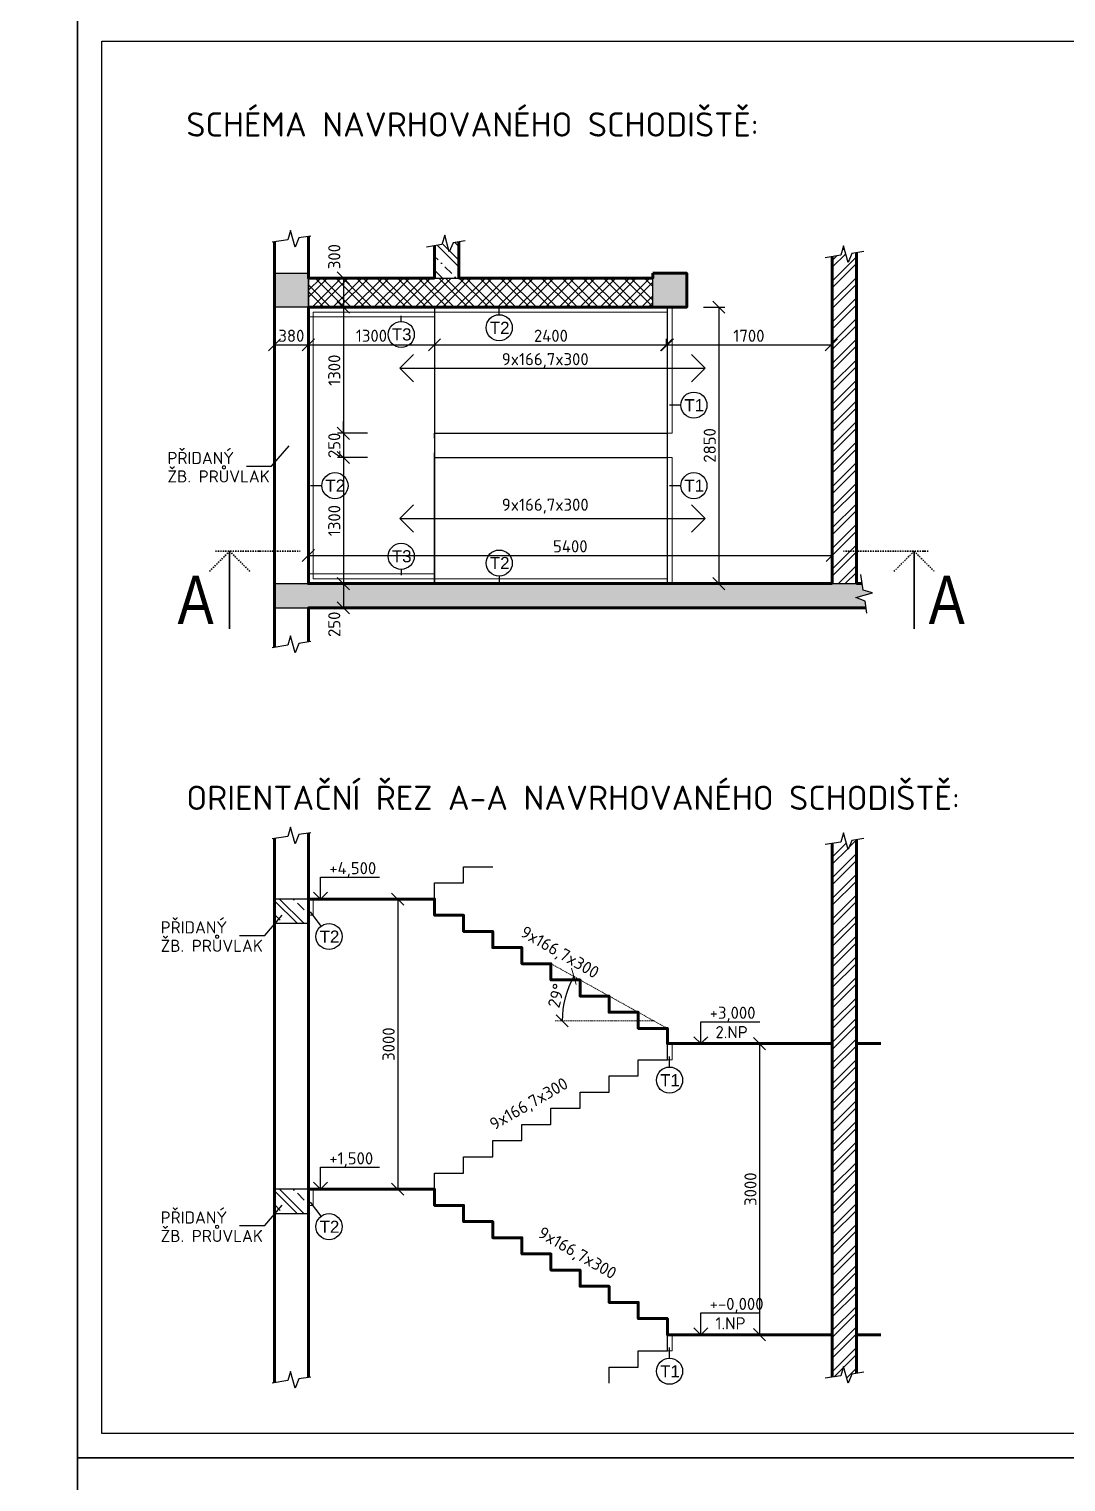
# Model space of a CAD drawing. Header units: millimetres. Extents: x 12904 to 327904, y -199771 to 141779.
# Drawn here: x 96404 to 107092, y 111829 to 126804 of the extents above; entities that cross this region are included whole.
import ezdxf

# ---------------------------------------------------------------- set-up
doc = ezdxf.new("R2010")
doc.units = ezdxf.units.MM
doc.linetypes.add('ČERCHOVANÁ', pattern=[25.4, 12.7, -6.35, 0, -6.35])
doc.linetypes.add('ČÁRKOVANÁ', pattern=[19.05, 12.7, -6.35])
doc.layers.add('_INTERIER', color=8, linetype='Continuous', lineweight=13)
doc.layers.add('Zdivo', color=6, linetype='Continuous', lineweight=60)
for name, color, linetype in [('Kóty', 1, 'Continuous'), ('TEXTY', 3, 'Continuous'), ('Šrafy', 253, 'Continuous')]:
    doc.layers.add(name, color=color, linetype=linetype)
doc.styles.add('ISOCPEUR', font='isocpeur.ttf')
doc.styles.get("Standard").update_dxf_attribs({"font": 'arial.ttf'})
doc.dimstyles.new('1-50', dxfattribs={"dimscale": 50, "dimtxt": 2.5, "dimasz": 2.5, "dimexe": 1.25, "dimexo": 0.625, "dimtad": 1, "dimdec": 0, "dimtxsty": 'ISOCPEUR', "dimblk": 'OBLIQUE', "dimcen": 2.5, "dimclrd": 1, "dimclre": 1, "dimclrt": 3, "dimadec": 0, "dimazin": 0, "dimtfac": 1, "dimtdec": 0, "dimtix": 1, "dimtmove": 1, "dimatfit": 3, "dimldrblk": 'OBLIQUE', "dimfxl": 5, "dimfxlon": 1, "dimtfillclr": 3, "dimarcsym": 0})
pattern_1 = [(45, (-372505.85, 95889.35), (-106.066017, 106.066017), []), (45, (-372435.14, 95889.35), (-106.066017, 106.066017), [])]

# ---------------------------------------------------------------- blocks, each defined once
blk = doc.blocks.new('_OBLIQUE')
at = {"color": 0, "linetype": 'ByBlock'}
blk.add_line((-0.5, -0.5), (0.5, 0.5), dxfattribs=at)
blk = doc.blocks.new('*D93')
at = {"color": 1, "lineweight": -2, "transparency": 16777216}
for p, q in [((99954, 117837), (100267, 117837)), ((100204, 117837), (100204, 114847)), ((99954, 114847), (100267, 114847))]:
    blk.add_line(p, q, dxfattribs=at)
at = {"layer": 'Defpoints', "color": 0, "transparency": 16777216}
for p in [(99893, 117837), (99893, 114847), (100204, 114847)]:
    blk.add_point(p, dxfattribs=at)
at = {"color": 1, "lineweight": -2, "transparency": 16777216, "xscale": 125, "yscale": 125, "zscale": 125}
for p, rotation in [((100204, 117837), 90), ((100204, 114847), 270)]:
    blk.add_blockref('_OBLIQUE', p, dxfattribs=dict(at, rotation=rotation))
at = {"color": 3, "transparency": 16777216, "insert": (100110, 116342), "char_height": 125, "attachment_point": 5, "rotation": 90, "style": 'ISOCPEUR'}
blk.add_mtext('3000', dxfattribs=at)
blk = doc.blocks.new('*D127')
at = {"layer": 'Defpoints', "color": 0, "transparency": 16777216}
for p in [(98933, 123938), (99283, 123938), (99283, 123549)]:
    blk.add_point(p, dxfattribs=at)
at = {"layer": 'Kóty', "color": 1, "lineweight": -2, "transparency": 16777216}
for p, q in [((98933, 123799), (98933, 123487)), ((99283, 123799), (99283, 123487)), ((98933, 123549), (99283, 123549))]:
    blk.add_line(p, q, dxfattribs=at)
at = {"layer": 'Kóty', "color": 1, "lineweight": -2, "transparency": 16777216, "xscale": 125, "yscale": 125, "zscale": 125, "rotation": 180}
blk.add_blockref('_OBLIQUE', (98933, 123549), dxfattribs=at)
at = {"layer": 'Kóty', "color": 1, "lineweight": -2, "transparency": 16777216, "xscale": 125, "yscale": 125, "zscale": 125}
blk.add_blockref('_OBLIQUE', (99283, 123549), dxfattribs=at)
at = {"layer": 'Kóty', "color": 3, "transparency": 16777216, "insert": (99108, 123643), "char_height": 125, "attachment_point": 5, "style": 'ISOCPEUR'}
blk.add_mtext('380', dxfattribs=at)
blk = doc.blocks.new('*D128')
at = {"layer": 'Defpoints', "color": 0, "transparency": 16777216}
for p in [(99283, 123938), (100583, 123938), (100583, 123549)]:
    blk.add_point(p, dxfattribs=at)
at = {"layer": 'Kóty', "color": 1, "lineweight": -2, "transparency": 16777216}
for p, q in [((99283, 123799), (99283, 123487)), ((100583, 123799), (100583, 123487)), ((99283, 123549), (100583, 123549))]:
    blk.add_line(p, q, dxfattribs=at)
at = {"layer": 'Kóty', "color": 1, "lineweight": -2, "transparency": 16777216, "xscale": 125, "yscale": 125, "zscale": 125, "rotation": 180}
blk.add_blockref('_OBLIQUE', (99283, 123549), dxfattribs=at)
at = {"layer": 'Kóty', "color": 1, "lineweight": -2, "transparency": 16777216, "xscale": 125, "yscale": 125, "zscale": 125}
blk.add_blockref('_OBLIQUE', (100583, 123549), dxfattribs=at)
at = {"layer": 'Kóty', "color": 3, "transparency": 16777216, "insert": (99933, 123643), "char_height": 125, "attachment_point": 5, "style": 'ISOCPEUR'}
blk.add_mtext('1300', dxfattribs=at)
blk = doc.blocks.new('*D129')
at = {"layer": 'Defpoints', "color": 0, "transparency": 16777216}
for p in [(100583, 123938), (102983, 123938), (102983, 123549)]:
    blk.add_point(p, dxfattribs=at)
at = {"layer": 'Kóty', "color": 1, "lineweight": -2, "transparency": 16777216}
for p, q in [((100583, 123799), (100583, 123487)), ((102983, 123799), (102983, 123487)), ((100583, 123549), (102983, 123549))]:
    blk.add_line(p, q, dxfattribs=at)
at = {"layer": 'Kóty', "color": 1, "lineweight": -2, "transparency": 16777216, "xscale": 125, "yscale": 125, "zscale": 125, "rotation": 180}
blk.add_blockref('_OBLIQUE', (100583, 123549), dxfattribs=at)
at = {"layer": 'Kóty', "color": 1, "lineweight": -2, "transparency": 16777216, "xscale": 125, "yscale": 125, "zscale": 125}
blk.add_blockref('_OBLIQUE', (102983, 123549), dxfattribs=at)
at = {"layer": 'Kóty', "color": 3, "transparency": 16777216, "insert": (101783, 123643), "char_height": 125, "attachment_point": 5, "style": 'ISOCPEUR'}
blk.add_mtext('2400', dxfattribs=at)
blk = doc.blocks.new('*D94')
at = {"layer": 'Defpoints', "color": 0, "transparency": 16777216}
for p in [(99283, 124238), (99283, 123938), (99644, 123938)]:
    blk.add_point(p, dxfattribs=at)
at = {"layer": 'Kóty', "color": 1, "lineweight": -2, "transparency": 16777216}
for p, q in [((99394, 124238), (99707, 124238)), ((99644, 124238), (99644, 123938)), ((99394, 123938), (99707, 123938))]:
    blk.add_line(p, q, dxfattribs=at)
at = {"layer": 'Kóty', "color": 1, "lineweight": -2, "transparency": 16777216, "xscale": 125, "yscale": 125, "zscale": 125}
for p, rotation in [((99644, 124238), 90), ((99644, 123938), 270)]:
    blk.add_blockref('_OBLIQUE', p, dxfattribs=dict(at, rotation=rotation))
at = {"layer": 'Kóty', "color": 3, "transparency": 16777216, "insert": (99550, 124459), "char_height": 125, "attachment_point": 5, "rotation": 90, "style": 'ISOCPEUR'}
blk.add_mtext('300', dxfattribs=at)
blk = doc.blocks.new('*D130')
at = {"layer": 'Defpoints', "color": 0, "transparency": 16777216}
for p in [(99283, 123938), (99644, 122638), (100583, 122638)]:
    blk.add_point(p, dxfattribs=at)
at = {"layer": 'Kóty', "color": 1, "lineweight": -2, "transparency": 16777216}
for p, q in [((99394, 123938), (99707, 123938)), ((99644, 123938), (99644, 122638)), ((99894, 122638), (99582, 122638))]:
    blk.add_line(p, q, dxfattribs=at)
at = {"layer": 'Kóty', "color": 1, "lineweight": -2, "transparency": 16777216, "xscale": 125, "yscale": 125, "zscale": 125}
for p, rotation in [((99644, 123938), 90), ((99644, 122638), 270)]:
    blk.add_blockref('_OBLIQUE', p, dxfattribs=dict(at, rotation=rotation))
at = {"layer": 'Kóty', "color": 3, "transparency": 16777216, "insert": (99550, 123288), "char_height": 125, "attachment_point": 5, "rotation": 90, "style": 'ISOCPEUR'}
blk.add_mtext('1300', dxfattribs=at)
blk = doc.blocks.new('*D131')
at = {"layer": 'Defpoints', "color": 0, "transparency": 16777216}
for p in [(100583, 122638), (99644, 122388), (100583, 122388)]:
    blk.add_point(p, dxfattribs=at)
at = {"layer": 'Kóty', "color": 1, "lineweight": -2, "transparency": 16777216}
for p, q in [((99644, 122638), (99644, 122763)), ((99894, 122638), (99582, 122638)), ((99644, 122638), (99644, 122388)), ((99894, 122388), (99582, 122388)), ((99644, 122388), (99644, 122263))]:
    blk.add_line(p, q, dxfattribs=at)
at = {"layer": 'Kóty', "color": 1, "lineweight": -2, "transparency": 16777216, "xscale": 125, "yscale": 125, "zscale": 125}
for p, rotation in [((99644, 122638), 270), ((99644, 122388), 90)]:
    blk.add_blockref('_OBLIQUE', p, dxfattribs=dict(at, rotation=rotation))
at = {"layer": 'Kóty', "color": 3, "transparency": 16777216, "insert": (99550, 122513), "char_height": 125, "attachment_point": 5, "rotation": 90, "style": 'ISOCPEUR'}
blk.add_mtext('250', dxfattribs=at)
blk = doc.blocks.new('*D132')
at = {"layer": 'Defpoints', "color": 0, "transparency": 16777216}
for p in [(100583, 122388), (99644, 121088), (100583, 121088)]:
    blk.add_point(p, dxfattribs=at)
at = {"layer": 'Kóty', "color": 1, "lineweight": -2, "transparency": 16777216}
for p, q in [((99894, 122388), (99582, 122388)), ((99644, 122388), (99644, 121088)), ((99894, 121088), (99582, 121088))]:
    blk.add_line(p, q, dxfattribs=at)
at = {"layer": 'Kóty', "color": 1, "lineweight": -2, "transparency": 16777216, "xscale": 125, "yscale": 125, "zscale": 125}
for p, rotation in [((99644, 122388), 90), ((99644, 121088), 270)]:
    blk.add_blockref('_OBLIQUE', p, dxfattribs=dict(at, rotation=rotation))
at = {"layer": 'Kóty', "color": 3, "transparency": 16777216, "insert": (99550, 121738), "char_height": 125, "attachment_point": 5, "rotation": 90, "style": 'ISOCPEUR'}
blk.add_mtext('1300', dxfattribs=at)
blk = doc.blocks.new('*D133')
at = {"layer": 'Defpoints', "color": 0, "transparency": 16777216}
for p in [(100583, 121088), (99283, 120838), (99644, 120838)]:
    blk.add_point(p, dxfattribs=at)
at = {"layer": 'Kóty', "color": 1, "lineweight": -2, "transparency": 16777216}
for p, q in [((99894, 121088), (99582, 121088)), ((99644, 121088), (99644, 120838)), ((99394, 120838), (99707, 120838))]:
    blk.add_line(p, q, dxfattribs=at)
at = {"layer": 'Kóty', "color": 1, "lineweight": -2, "transparency": 16777216, "xscale": 125, "yscale": 125, "zscale": 125}
for p, rotation in [((99644, 121088), 90), ((99644, 120838), 270)]:
    blk.add_blockref('_OBLIQUE', p, dxfattribs=dict(at, rotation=rotation))
at = {"layer": 'Kóty', "color": 3, "transparency": 16777216, "insert": (99550, 120669), "char_height": 125, "attachment_point": 5, "rotation": 90, "style": 'ISOCPEUR'}
blk.add_mtext('250', dxfattribs=at)
blk = doc.blocks.new('*D95')
at = {"layer": 'Defpoints', "color": 0, "transparency": 16777216}
for p in [(104683, 121379), (99283, 121088), (104683, 121088)]:
    blk.add_point(p, dxfattribs=at)
at = {"layer": 'Kóty', "color": 1, "lineweight": -2, "transparency": 16777216}
for p, q in [((99283, 121129), (99283, 121442)), ((99283, 121379), (104683, 121379)), ((104683, 121129), (104683, 121442))]:
    blk.add_line(p, q, dxfattribs=at)
at = {"layer": 'Kóty', "color": 1, "lineweight": -2, "transparency": 16777216, "xscale": 125, "yscale": 125, "zscale": 125, "rotation": 180}
blk.add_blockref('_OBLIQUE', (99283, 121379), dxfattribs=at)
at = {"layer": 'Kóty', "color": 1, "lineweight": -2, "transparency": 16777216, "xscale": 125, "yscale": 125, "zscale": 125}
blk.add_blockref('_OBLIQUE', (104683, 121379), dxfattribs=at)
at = {"layer": 'Kóty', "color": 3, "transparency": 16777216, "insert": (101983, 121473), "char_height": 125, "attachment_point": 5, "style": 'ISOCPEUR'}
blk.add_mtext('5400', dxfattribs=at)
blk = doc.blocks.new('*D96')
at = {"layer": 'Defpoints', "color": 0, "transparency": 16777216}
for p in [(103323, 123938), (103323, 121088), (103514, 121088)]:
    blk.add_point(p, dxfattribs=at)
at = {"layer": 'Kóty', "color": 1, "lineweight": -2, "transparency": 16777216}
for p, q in [((103355, 123938), (103577, 123938)), ((103514, 123938), (103514, 121088)), ((103355, 121088), (103577, 121088))]:
    blk.add_line(p, q, dxfattribs=at)
at = {"layer": 'Kóty', "color": 1, "lineweight": -2, "transparency": 16777216, "xscale": 125, "yscale": 125, "zscale": 125}
for p, rotation in [((103514, 123938), 90), ((103514, 121088), 270)]:
    blk.add_blockref('_OBLIQUE', p, dxfattribs=dict(at, rotation=rotation))
at = {"layer": 'Kóty', "color": 3, "transparency": 16777216, "insert": (103420, 122513), "char_height": 125, "attachment_point": 5, "rotation": 90, "style": 'ISOCPEUR'}
blk.add_mtext('2850', dxfattribs=at)
blk = doc.blocks.new('*D125')
at = {"color": 1, "lineweight": -2, "transparency": 16777216}
for p, q in [((104183, 116347), (103871, 116347)), ((103933, 116347), (103933, 113347)), ((104183, 113347), (103871, 113347))]:
    blk.add_line(p, q, dxfattribs=at)
at = {"layer": 'Defpoints', "color": 0, "transparency": 16777216}
for p in [(104683, 116347), (103933, 113347), (104683, 113347)]:
    blk.add_point(p, dxfattribs=at)
at = {"color": 1, "lineweight": -2, "transparency": 16777216, "xscale": 125, "yscale": 125, "zscale": 125}
for p, rotation in [((103933, 116347), 90), ((103933, 113347), 270)]:
    blk.add_blockref('_OBLIQUE', p, dxfattribs=dict(at, rotation=rotation))
at = {"color": 3, "transparency": 16777216, "insert": (103840, 114847), "char_height": 125, "attachment_point": 5, "rotation": 90, "style": 'ISOCPEUR'}
blk.add_mtext('3000', dxfattribs=at)
blk = doc.blocks.new('*D92')
at = {"layer": 'Defpoints', "color": 0, "transparency": 16777216}
for p in [(102974, 123549), (104674, 123549), (104674, 123549)]:
    blk.add_point(p, dxfattribs=at)
at = {"layer": 'Kóty', "color": 1, "lineweight": -2, "transparency": 16777216}
for p, q in [((102974, 123549), (102974, 123612)), ((102974, 123549), (104674, 123549)), ((104674, 123549), (104674, 123612))]:
    blk.add_line(p, q, dxfattribs=at)
at = {"layer": 'Kóty', "color": 1, "lineweight": -2, "transparency": 16777216, "xscale": 125, "yscale": 125, "zscale": 125, "rotation": 180}
blk.add_blockref('_OBLIQUE', (102974, 123549), dxfattribs=at)
at = {"layer": 'Kóty', "color": 1, "lineweight": -2, "transparency": 16777216, "xscale": 125, "yscale": 125, "zscale": 125}
blk.add_blockref('_OBLIQUE', (104674, 123549), dxfattribs=at)
at = {"layer": 'Kóty', "color": 3, "transparency": 16777216, "insert": (103824, 123643), "char_height": 125, "attachment_point": 5, "style": 'ISOCPEUR'}
blk.add_mtext('1700', dxfattribs=at)
blk = doc.blocks.new('*D135')
at = {"layer": '_INTERIER', "color": 1, "lineweight": -2, "transparency": 16777216}
blk.add_arc((102844, 116581), 945, 150.9405, 180, dxfattribs=at)
at = {"layer": 'Defpoints', "color": 0, "transparency": 16777216}
for p in [(101783, 117171), (101953, 116895), (101827, 116581), (102844, 116581), (102983, 116504)]:
    blk.add_point(p, dxfattribs=at)
at = {"layer": '_INTERIER', "color": 1, "lineweight": -2, "transparency": 16777216, "xscale": 125, "yscale": 125, "zscale": 125}
for p, rotation in [((102018, 117040), 60.94053139439531), ((101899, 116581), 269.9999999999993)]:
    blk.add_blockref('_OBLIQUE', p, dxfattribs=dict(at, rotation=rotation))
at = {"layer": '_INTERIER', "color": 3, "transparency": 16777216, "insert": (101839, 116842), "char_height": 125, "attachment_point": 5, "rotation": 75.4703, "style": 'ISOCPEUR'}
blk.add_mtext('29°', dxfattribs=at)

msp = doc.modelspace()

# ---------------------------------------------------------------- hatches: boundary and pattern name
at = {"layer": '_INTERIER'}
h = msp.add_hatch(color=256, dxfattribs=at)
h.dxf.hatch_style = 1
h.paths.add_polyline_path([(99283.5, 124288), (98933.5, 124288), (98933.5, 123938), (99283.5, 123938)])
h = msp.add_hatch(color=256, dxfattribs=at)
h.dxf.hatch_style = 1
h.paths.add_polyline_path([(102833.5, 123938), (103183.5, 123938), (103183.5, 124288), (102833.5, 124288)])
h = msp.add_hatch(color=256, dxfattribs=at)
h.dxf.hatch_style = 1
h.paths.add_polyline_path([(103183.5, 116347.2), (102983.5, 116347.2), (102983.5, 116497.1), (102983.5, 116347.2)])
h.paths.add_polyline_path([(104925.8, 120946.6), (105098.5, 120993.5), (105002.5, 121022), (104992.1, 121088), (99283.5, 121088), (98933.5, 121088), (98933.5, 120838), (105031.5, 120838), (105020.6, 120907)])
at = {"layer": 'Šrafy'}
h = msp.add_hatch(dxfattribs=at)
h.set_pattern_fill('BETON-ZELEZOBETON', color=256, scale=50, angle=90)
h.set_pattern_definition([(135, (-372505.85, 95999.35), (-176.7767, -176.7767), []), (135, (-372505.85, 96070.06), (-176.7767, -176.7767), []), (135, (-372505.85, 96211.48), (-247.48737, -106.06602), [100, -50, 0, -50])])
h.paths.add_polyline_path([(100833.5, 124610.6), (100775.4, 124601.4), (100735.8, 124506.6), (100688.9, 124679.3), (100660.4, 124583.3), (100583.5, 124571.2), (100583.5, 124238), (100833.5, 124238)])
h = msp.add_hatch(dxfattribs=at)
h.set_pattern_fill('ZDIVO-OBECNE', color=256, scale=50)
h.set_pattern_definition(pattern_1)
h.paths.add_polyline_path([(104933.5, 124499), (104885.4, 124491.4), (104845.8, 124396.6), (104798.9, 124569.3), (104770.4, 124473.3), (104683.5, 124459.6), (104683.5, 121088), (104933.5, 121088)])
h = msp.add_hatch(dxfattribs=at)
h.set_pattern_fill('ZDIVO-VYS_PEV', color=256, scale=50)
h.set_pattern_definition([(45, (-372505.85, 110739.35), (-106.066017, 106.066017), []), (45, (-372435.14, 110739.35), (-106.066017, 106.066017), []), (135, (-372505.85, 110739.35), (-106.066017, -106.066017), []), (135, (-372435.14, 110739.35), (-106.066017, -106.066017), [])])
h.paths.add_polyline_path([(102833.5, 124238), (100833.5, 124238), (99283.5, 124238), (99283.5, 123938), (102833.5, 123938)])
h = msp.add_hatch(dxfattribs=at)
h.set_pattern_fill('ZDIVO-OBECNE', color=256, scale=50)
h.set_pattern_definition(pattern_1)
h.paths.add_polyline_path([(104933.5, 118449), (104885.4, 118441.4), (104845.8, 118346.6), (104798.9, 118519.3), (104770.4, 118423.3), (104683.5, 118409.6), (104683.5, 116347.2), (104933.5, 116347.2)])
h.paths.add_polyline_path([(104933.5, 116347.2), (104683.5, 116347.2), (104683.5, 113346.6), (104933.5, 113346.6)])
h.paths.add_polyline_path([(104933.5, 113346.6), (104683.5, 113346.6), (104683.5, 112909.6), (104770.4, 112923.3), (104798.9, 113019.3), (104845.8, 112846.6), (104885.4, 112941.4), (104933.5, 112949)])
h = msp.add_hatch(dxfattribs=at)
h.set_pattern_fill('BETON-ZELEZOBETON', color=256, scale=50, angle=90)
h.set_pattern_definition([(135, (-372505.85, 113729.94), (-176.7767, -176.7767), []), (135, (-372505.85, 113800.65), (-176.7767, -176.7767), []), (135, (-372505.85, 113942.08), (-247.48737, -106.06602), [100, -50, 0, -50])])
h.paths.add_polyline_path([(99283.5, 117837.4), (98933.5, 117837.4), (98933.5, 117587.4), (99283.5, 117587.4)])
h = msp.add_hatch(dxfattribs=at)
h.set_pattern_fill('BETON-ZELEZOBETON', color=256, scale=50, angle=90)
h.set_pattern_definition([(135, (-372505.85, 110739.35), (-176.7767, -176.7767), []), (135, (-372505.85, 110810.06), (-176.7767, -176.7767), []), (135, (-372505.85, 110951.48), (-247.48737, -106.06602), [100, -50, 0, -50])])
h.paths.add_polyline_path([(99283.5, 114846.9), (98933.5, 114846.9), (98933.5, 114596.9), (99283.5, 114596.9)])

# ---------------------------------------------------------------- linework, layer by layer
for p, q in [((100583.5, 124238), (100833.5, 124238)), ((99283.5, 123938), (100483.5, 123938)), ((102983.5, 122588), (102983.5, 123938)), ((100583.5, 121088), (100583.5, 122438)), ((98933.5, 121088), (103442.1, 121088)), ((104683.5, 121088), (104934.2, 121088)), ((98933.5, 120838), (104971.5, 120838)), ((104683.5, 112909.6), (104683.5, 118409.6)), ((104933.5, 112949), (104933.5, 118449)), ((102983.5, 113179.9), (102983.5, 113346.6))]:
    msp.add_line(p, q)
for points in [[(12904.2, 141779.3), (96904.2, 141779.3), (96904.2, 82379.3), (12904.2, 82379.3)], [(96904.2, 126929.3), (117904.2, 126929.3), (117904.2, 112079.3), (96904.2, 112079.3)], [(97154.2, 126679.3), (117654.2, 126679.3), (117654.2, 112329.3), (97154.2, 112329.3)], [(99283.5, 124288), (99283.5, 123938), (98933.5, 123938), (98933.5, 124288)], [(103183.5, 124288), (103183.5, 123938), (102833.5, 123938), (102833.5, 124288)], [(96904.2, 112079.3), (138904.2, 112079.3), (138904.2, 82379.3), (96904.2, 82379.3)]]:
    msp.add_lwpolyline(points, close=True)
for points in [[(54904.2, 141779.3), (96904.2, 141779.3), (96904.2, 82379.3), (54904.2, 82379.3)], [(107404.2, 112079.3), (96904.2, 112079.3), (96904.2, 126929.3), (107404.2, 126929.3)], [(99309.3, 124670.9), (99185.4, 124651.4), (99145.8, 124556.6), (99098.9, 124729.3), (99070.4, 124633.3), (98909.2, 124607.9)], [(98933.5, 120431.7), (98933.5, 124611.7)], [(99283.5, 121088), (99283.5, 124666.9)], [(100899.3, 124620.9), (100775.4, 124601.4), (100735.8, 124506.6), (100688.9, 124679.3), (100660.4, 124583.3), (100499.2, 124557.9)], [(100833.5, 124238), (100833.5, 124610.6)], [(100583.5, 124571.2), (100583.5, 124238)], [(105009.3, 124510.9), (104885.4, 124491.4), (104845.8, 124396.6), (104798.9, 124569.3), (104770.4, 124473.3), (104609.2, 124447.9)], [(104683.5, 121088), (104683.5, 121088), (104683.5, 124459.6)], [(99283.5, 123938), (102833.5, 123938)], [(100583.5, 121088), (102983.5, 121088), (102983.5, 123938), (100583.5, 123938), (100583.5, 121088)], [(100224.2, 123309.3), (100365.6, 123450.8)], [(103374.2, 123309.3), (103232.7, 123450.8)], [(100224.2, 123309.3), (103374.2, 123309.3)], [(100224.2, 123309.3), (100365.6, 123167.9)], [(103374.2, 123309.3), (103232.7, 123167.9)], [(100583.5, 122588), (100583.5, 122638), (102983.5, 122638)], [(100583.5, 122438), (100583.5, 122388), (102983.5, 122388)], [(100224.2, 121759.3), (100365.6, 121900.8)], [(103374.2, 121759.3), (103232.7, 121900.8)], [(100224.2, 121759.3), (103374.2, 121759.3)], [(100224.2, 121759.3), (100365.6, 121617.9)], [(103374.2, 121759.3), (103232.7, 121617.9)], [(105040.1, 120783.1), (105020.6, 120907), (104925.8, 120946.6), (105098.5, 120993.5), (105002.5, 121022), (104977.1, 121183.2)], [(99283.5, 120486.9), (99283.5, 120838)], [(99309.3, 120490.9), (99185.4, 120471.4), (99145.8, 120376.6), (99098.9, 120549.3), (99070.4, 120453.3), (98909.2, 120427.9)], [(99309.3, 118520.9), (99185.4, 118501.4), (99145.8, 118406.6), (99098.9, 118579.3), (99070.4, 118483.3), (98909.2, 118457.9)], [(98933.5, 112851.7), (98933.5, 118461.7)], [(99283.5, 112906.9), (99283.5, 118516.9)], [(105009.3, 118460.9), (104885.4, 118441.4), (104845.8, 118346.6), (104798.9, 118519.3), (104770.4, 118423.3), (104609.2, 118397.9)], [(100883.5, 118004.1), (100883.5, 118170.8), (101183.5, 118170.8)], [(100583.5, 117837.4), (100583.5, 118004.1), (100883.5, 118004.1)], [(99283.5, 117837.4), (100583.5, 117837.4)], [(100583.5, 117837.4), (100583.5, 117670.7), (100883.5, 117670.7)], [(100883.5, 117670.7), (100883.5, 117504), (101183.5, 117504)], [(101183.5, 117504), (101183.5, 117337.3), (101483.5, 117337.3)], [(101483.5, 117337.3), (101483.5, 117170.6), (101783.5, 117170.6)], [(101783.5, 117170.6), (101783.5, 117003.9), (102083.5, 117003.9)], [(102083.5, 117003.9), (102083.5, 116837.2), (102383.5, 116837.2)], [(102383.5, 116837.2), (102383.5, 116670.5), (102683.5, 116670.5)], [(102683.5, 116670.5), (102683.5, 116503.8), (102983.5, 116503.8)], [(102983.5, 116503.8), (102983.5, 116337.1)], [(102983.5, 116180.5), (102983.5, 116347.2), (104683.5, 116347.2)], [(104933.5, 116347.2), (105184.2, 116347.2)], [(102683.5, 116013.8), (102683.5, 116180.5), (102983.5, 116180.5)], [(102383.5, 115847.1), (102383.5, 116013.8), (102683.5, 116013.8)], [(102083.5, 115680.4), (102083.5, 115847.1), (102383.5, 115847.1)], [(101783.5, 115513.7), (101783.5, 115680.4), (102083.5, 115680.4)], [(101483.5, 115347), (101483.5, 115513.7), (101783.5, 115513.7)], [(101183.5, 115180.3), (101183.5, 115347), (101483.5, 115347)], [(100883.5, 115013.6), (100883.5, 115180.3), (101183.5, 115180.3)], [(100583.5, 114846.9), (100583.5, 115013.6), (100883.5, 115013.6)], [(99283.5, 114846.9), (100583.5, 114846.9)], [(100583.5, 114846.9), (100583.5, 114680.2), (100883.5, 114680.2)], [(100883.5, 114680.2), (100883.5, 114513.5), (101183.5, 114513.5)], [(101183.5, 114513.5), (101183.5, 114346.8), (101483.5, 114346.8)], [(101483.5, 114346.8), (101483.5, 114180.1), (101783.5, 114180.1)], [(101783.5, 114180.1), (101783.5, 114013.4), (102083.5, 114013.4)], [(102083.5, 114013.4), (102083.5, 113846.7), (102383.5, 113846.7)], [(102383.5, 113846.7), (102383.5, 113680), (102683.5, 113680)], [(102683.5, 113680), (102683.5, 113513.3), (102983.5, 113513.3)], [(102983.5, 113513.3), (102983.5, 113346.6), (104683.5, 113346.6)], [(104933.5, 113346.6), (105184.2, 113346.6)], [(102683.5, 113013.2), (102683.5, 113179.9), (102983.5, 113179.9)], [(99309.3, 112910.9), (99185.4, 112891.4), (99145.8, 112796.6), (99098.9, 112969.3), (99070.4, 112873.3), (98909.2, 112847.9)], [(102383.5, 112846.5), (102383.5, 113013.2), (102683.5, 113013.2)], [(105009.3, 112960.9), (104885.4, 112941.4), (104845.8, 112846.6), (104798.9, 113019.3), (104770.4, 112923.3), (104609.2, 112897.9)]]:
    msp.add_lwpolyline(points)
at = {"layer": '_INTERIER'}
msp.add_lwpolyline([(102833.5, 124288), (102833.5, 124238), (99283.5, 124238)], dxfattribs=at)
at = {"layer": '_INTERIER', "linetype": 'ČÁRKOVANÁ', "ltscale": 0.5}
for points in [[(99283.5, 123938), (99283.5, 123838), (100583.5, 123838)], [(102983.5, 123938), (102983.5, 123888), (99333.5, 123888), (99333.5, 121138), (102983.5, 121138)], [(102983.5, 122638), (103033.5, 122638), (103033.5, 123938)], [(102983.5, 122388), (103033.5, 122388), (103033.5, 121088)], [(99283.5, 121088), (99283.5, 121188), (100583.5, 121188)], [(99284.2, 117671.9), (99284.2, 117837.4), (99334.2, 117837.4), (99334.2, 117670.7), (99284.2, 117670.7)], [(102984.2, 116181.6), (102984.2, 116347.2), (103034.2, 116347.2), (103034.2, 116180.5), (102984.2, 116180.5)], [(99284.2, 114681.3), (99284.2, 114846.9), (99334.2, 114846.9), (99334.2, 114680.2), (99284.2, 114680.2)], [(102984.2, 113181), (102984.2, 113346.6), (103034.2, 113346.6), (103034.2, 113179.9), (102984.2, 113179.9)]]:
    msp.add_lwpolyline(points, dxfattribs=at)
at = {"layer": '_INTERIER', "linetype": 'ČÁRKOVANÁ'}
for points in [[(102983.5, 116503.8), (101783.5, 117170.6)], [(102844.2, 116581.2), (101826.8, 116581.2)]]:
    msp.add_lwpolyline(points, dxfattribs=at)
at = {"layer": 'Kóty'}
for p, q in [((100240.3, 123790.4), (100240.3, 123849.8)), ((101250.3, 123860.4), (101250.3, 123919.8)), ((103122.8, 122928.2), (103004.2, 122928.2)), ((99422.8, 122097.8), (99304.2, 122097.8)), ((103122.8, 122097.8), (103004.2, 122097.8)), ((100240.3, 121235.6), (100240.3, 121176.3)), ((101250.3, 121165.6), (101250.3, 121106.3)), ((99407.9, 117837.4), (99407.9, 118063.1)), ((99407.9, 118063.1), (100015.9, 118063.1)), ((99407.9, 117837.4), (99336.4, 117909)), ((99407.9, 117837.4), (99479.4, 117909)), ((99407.9, 117837.4), (99459.6, 117889.2)), ((99407.9, 117837.4), (99283.5, 117837.4)), ((99415.3, 117558.8), (99306, 117704.6)), ((99407.9, 117837.4), (99502.9, 117837.4)), ((99407.9, 117837.4), (99532.3, 117837.4)), ((103328.6, 116347.2), (103328.6, 116572.8)), ((103328.6, 116572.8), (103936.6, 116572.8)), ((103328.6, 116347.2), (103257.1, 116418.7)), ((103328.6, 116347.2), (103400.1, 116418.7)), ((103328.6, 116347.2), (103380.3, 116398.9)), ((103006, 116105.4), (103006, 116214.3)), ((103328.6, 116347.2), (103204.2, 116347.2)), ((103328.6, 116347.2), (103423.6, 116347.2)), ((103328.6, 116347.2), (103453, 116347.2)), ((99407.9, 114846.9), (99407.9, 115072.5)), ((99407.9, 115072.5), (100015.9, 115072.5)), ((99407.9, 114846.9), (99336.4, 114918.4)), ((99407.9, 114846.9), (99479.4, 114918.4)), ((99407.9, 114846.9), (99459.6, 114898.6)), ((99407.9, 114846.9), (99283.5, 114846.9)), ((99415.3, 114568.2), (99306, 114714)), ((99407.9, 114846.9), (99502.9, 114846.9)), ((99407.9, 114846.9), (99532.3, 114846.9)), ((103328.6, 113346.6), (103328.6, 113572.2)), ((103328.6, 113572.2), (103936.6, 113572.2)), ((103328.6, 113346.6), (103257.1, 113418.1)), ((103328.6, 113346.6), (103400.1, 113418.1)), ((103328.6, 113346.6), (103380.3, 113398.3)), ((103006, 113104.8), (103006, 113213.7)), ((103328.6, 113346.6), (103204.2, 113346.6)), ((103328.6, 113346.6), (103423.6, 113346.6)), ((103328.6, 113346.6), (103453, 113346.6))]:
    msp.add_line(p, q, dxfattribs=at)
for points in [[(98644.2, 122299.3), (98904.2, 122299.3), (99084.2, 122509.3)], [(98573.5, 117461.5), (98833.5, 117461.5), (99013.5, 117671.5)], [(98573.5, 114470.9), (98833.5, 114470.9), (99013.5, 114680.9)]]:
    msp.add_lwpolyline(points, dxfattribs=at)
for centre in [(101250.3, 123726), (100240.3, 123656), (103257.3, 122928.2), (99557.3, 122097.8), (103257.3, 122097.8), (100240.3, 121370.1), (101250.3, 121300.1), (99496, 117451.3), (103006, 115971), (99496, 114460.7), (103006, 112970.4)]:
    msp.add_circle(centre, 134.5, dxfattribs=at)
at = {"layer": 'TEXTY', "color": 1, "linetype": 'ČERCHOVANÁ', "lineweight": 35}
for p, q in [((98471.8, 121422.7), (98259.7, 121210.6)), ((98325.1, 121422.7), (99199.3, 121422.7)), ((98471.8, 121422.7), (98684, 121210.6)), ((105673.2, 121422.7), (104799, 121422.7)), ((105526.5, 121422.7), (105314.3, 121210.6)), ((105526.5, 121422.7), (105738.6, 121210.6))]:
    msp.add_line(p, q, dxfattribs=at)
at = {"layer": 'TEXTY', "color": 1, "lineweight": 35}
for p, q in [((98471.8, 121422.7), (98471.8, 120620.9)), ((105526.5, 121422.7), (105526.5, 120620.9))]:
    msp.add_line(p, q, dxfattribs=at)
at = {"layer": 'Zdivo'}
for points in [[(98933.5, 124611.7), (98933.5, 120431.7)], [(99283.5, 124288), (99283.5, 124666.9)], [(100833.5, 124238), (100833.5, 124610.6)], [(100583.5, 124571.2), (100583.5, 124238)], [(104683.5, 121088), (104683.5, 124459.6)], [(104933.5, 121088), (104933.5, 124499)], [(104683.5, 121088), (99283.5, 121088), (99283.5, 123938), (103183.5, 123938), (103183.5, 124288), (102833.5, 124288)], [(100583.5, 124238), (99283.5, 124238), (99283.5, 124288)], [(100833.5, 124238), (102833.5, 124238), (102833.5, 124288)], [(104934.2, 121088), (104992.1, 121088)], [(99283.5, 120486.9), (99283.5, 120838), (105031.5, 120838)], [(98933.5, 118461.7), (98933.5, 112851.7)], [(99283.5, 118516.9), (99283.5, 112906.9)], [(104683.5, 118409.6), (104683.5, 112909.6)], [(104933.5, 112949), (104933.5, 118449)], [(99283.5, 117837.4), (100583.5, 117837.4), (100583.5, 117670.7), (100883.5, 117670.7), (100883.5, 117504), (101183.5, 117504), (101183.5, 117337.3), (101483.5, 117337.3), (101483.5, 117170.6), (101783.5, 117170.6), (101783.5, 117003.9), (102083.5, 117003.9), (102083.5, 116837.2), (102383.5, 116837.2), (102383.5, 116670.5), (102683.5, 116670.5), (102683.5, 116503.8), (102983.5, 116503.8), (102983.5, 116347.2), (104683.5, 116347.2)], [(104933.5, 116347.2), (105184.2, 116347.2)], [(99283.5, 114846.9), (100583.5, 114846.9), (100583.5, 114680.2), (100883.5, 114680.2), (100883.5, 114513.5), (101183.5, 114513.5), (101183.5, 114346.8), (101483.5, 114346.8), (101483.5, 114180.1), (101783.5, 114180.1), (101783.5, 114013.4), (102083.5, 114013.4), (102083.5, 113846.7), (102383.5, 113846.7), (102383.5, 113680), (102683.5, 113680), (102683.5, 113513.3), (102983.5, 113513.3), (102983.5, 113346.6), (104683.5, 113346.6)], [(104933.5, 113346.6), (105184.2, 113346.6)]]:
    msp.add_lwpolyline(points, dxfattribs=at)
at = {"layer": 'Šrafy'}
for points in [[(99283.5, 117837.4), (98933.5, 117837.4), (98933.5, 117587.4), (99283.5, 117587.4), (99283.5, 117837.4)], [(99283.5, 114846.9), (98933.5, 114846.9), (98933.5, 114596.9), (99283.5, 114596.9), (99283.5, 114846.9)]]:
    msp.add_lwpolyline(points, dxfattribs=at)

# ---------------------------------------------------------------- texts
at = {"linetype": 'Continuous', "lineweight": 30, "style": 'ISOCPEUR'}
for s, p in [('SCHÉMA NAVRHOVANÉHO SCHODIŠTĚ:', (98025.3, 125695.9)), ('ORIENTAČNÍ ŘEZ A-A NAVRHOVANÉHO SCHODIŠTĚ:', (98025.3, 118755.9))]:
    msp.add_text(s, height=250, dxfattribs=at).set_placement(p)
at = {"layer": 'Kóty', "color": 3}
for s, p in [('T3', (100143.1, 123594.6)), ('T2', (101153.1, 123662.4)), ('T1', (103158.6, 122864.7)), ('T2', (99458.6, 122035.9)), ('T1', (103158.6, 122035.9)), ('T3', (100143.1, 121308.2)), ('T2', (101153.1, 121238.2)), ('T2', (99398.8, 117387.7)), ('T1', (102908.8, 115907.4)), ('T2', (99398.8, 114397.1)), ('T1', (102908.8, 112906.8))]:
    msp.add_text(s, height=125, dxfattribs=at).set_placement(p)
at = {"layer": 'Kóty', "color": 3, "style": 'ISOCPEUR'}
for s, p in [('9x166,7x300', (101277, 123339.3)), ('PŘIDANÝ', (97831.1, 122320.8)), ('ŽB. PRŮVLAK', (97831.1, 122130.8)), ('9x166,7x300', (101277, 121839.3)), ('+4,500', (99498.7, 118093.1)), ('PŘIDANÝ', (97760.4, 117483)), ('ŽB. PRŮVLAK', (97760.4, 117293)), ('+3,000', (103419.4, 116602.8)), ('2.NP', (103479.4, 116402.8)), ('+1,500', (99498.7, 115102.5)), ('PŘIDANÝ', (97760.4, 114492.4)), ('ŽB. PRŮVLAK', (97760.4, 114302.4)), ('+-0,000', (103419.4, 113602.2)), ('1.NP', (103479.4, 113402.2))]:
    msp.add_text(s, height=125, dxfattribs=at).set_placement(p)
for rotation, p in [(330, (101457.7, 117460.7)), (30, (101197.7, 115450.7)), (330, (101637.7, 114360.7))]:
    msp.add_text('9x166,7x300', height=125, rotation=rotation, dxfattribs=at).set_placement(p)
at = {"layer": 'TEXTY', "color": 1, "linetype": 'ČERCHOVANÁ', "lineweight": 35, "width": 0.8}
for p in [(97934.6, 120670.6), (105676.4, 120670.6)]:
    msp.add_text('A', height=500, dxfattribs=at).set_placement(p)

# ---------------------------------------------------------------- dimensions: what is measured, and where the dimension line sits
for base, p1, p2, picture, middle in [((100204.154, 114846.8527), (99893.4555, 117837.4491), (99893.4555, 114846.8527), '*D93', (100110.404, 116342.1509)), ((103933.5, 113346.6), (104683.5, 116347.2), (104683.5, 113346.6), '*D125', (103839.7, 114846.9))]:
    dim = msp.add_linear_dim(base=base, p1=p1, p2=p2, angle=90, dimstyle='1-50', override={"dimrnd": 100})
    dim.commit()
    dim.dimension.update_dxf_attribs({"geometry": picture, "text_midpoint": middle})
at = {"layer": '_INTERIER'}
dim = msp.add_angular_dim_2l(base=(101952.6, 116894.7), line1=((102983.5, 116503.8), (101783.5, 117170.6)), line2=((102844.2, 116581.2), (101826.8, 116581.2)), dimstyle='1-50', dxfattribs=at)
dim.commit()
dim.dimension.update_dxf_attribs({"geometry": '*D135', "text_midpoint": (101838.6, 116841.9)})
at = {"layer": 'Kóty'}
for base, p1, p2, picture, middle in [((99644.2, 123938), (99283.5, 124238), (99283.5, 123938), '*D94', (99644.2, 124459.3)), ((99644.2, 120838), (100583.5, 121088), (99283.5, 120838), '*D133', (99644.2, 120669.3))]:
    dim = msp.add_linear_dim(base=base, p1=p1, p2=p2, angle=90, dimstyle='1-50', dxfattribs=at)
    dim.commit()
    dim.dimension.update_dxf_attribs({"geometry": picture, "text_midpoint": middle, "dimtype": 160})
for base, p1, p2, picture, middle in [((99644.2, 122638), (99283.5, 123938), (100583.5, 122638), '*D130', (99550.4, 123288)), ((103514.2, 121088), (103323.5, 123938), (103323.5, 121088), '*D96', (103420.4, 122513)), ((99644.2, 122388), (100583.5, 122638), (100583.5, 122388), '*D131', (99550.4, 122513)), ((99644.2, 121088), (100583.5, 122388), (100583.5, 121088), '*D132', (99550.4, 121738))]:
    dim = msp.add_linear_dim(base=base, p1=p1, p2=p2, angle=90, dimstyle='1-50', dxfattribs=at)
    dim.commit()
    dim.dimension.update_dxf_attribs({"geometry": picture, "text_midpoint": middle})
dim = msp.add_linear_dim(base=(99283.5, 123549.3), p1=(98933.5, 123938), p2=(99283.5, 123938), dimstyle='1-50', override={"dimrnd": 380}, dxfattribs=at)
dim.commit()
dim.dimension.update_dxf_attribs({"geometry": '*D127', "text_midpoint": (99108.5, 123643.1)})
for base, p1, p2, picture, middle in [((100583.5, 123549.3), (99283.5, 123938), (100583.5, 123938), '*D128', (99933.5, 123643.1)), ((102983.5, 123549.3), (100583.5, 123938), (102983.5, 123938), '*D129', (101783.5, 123643.1)), ((104674.2, 123549.3), (102974.2, 123549.3), (104674.2, 123549.3), '*D92', (103824.2, 123643.1)), ((104683.5, 121379.3), (99283.5, 121088), (104683.5, 121088), '*D95', (101983.5, 121473.1))]:
    dim = msp.add_linear_dim(base=base, p1=p1, p2=p2, dimstyle='1-50', dxfattribs=at)
    dim.commit()
    dim.dimension.update_dxf_attribs({"geometry": picture, "text_midpoint": middle})

doc.saveas('drawing.dxf')
